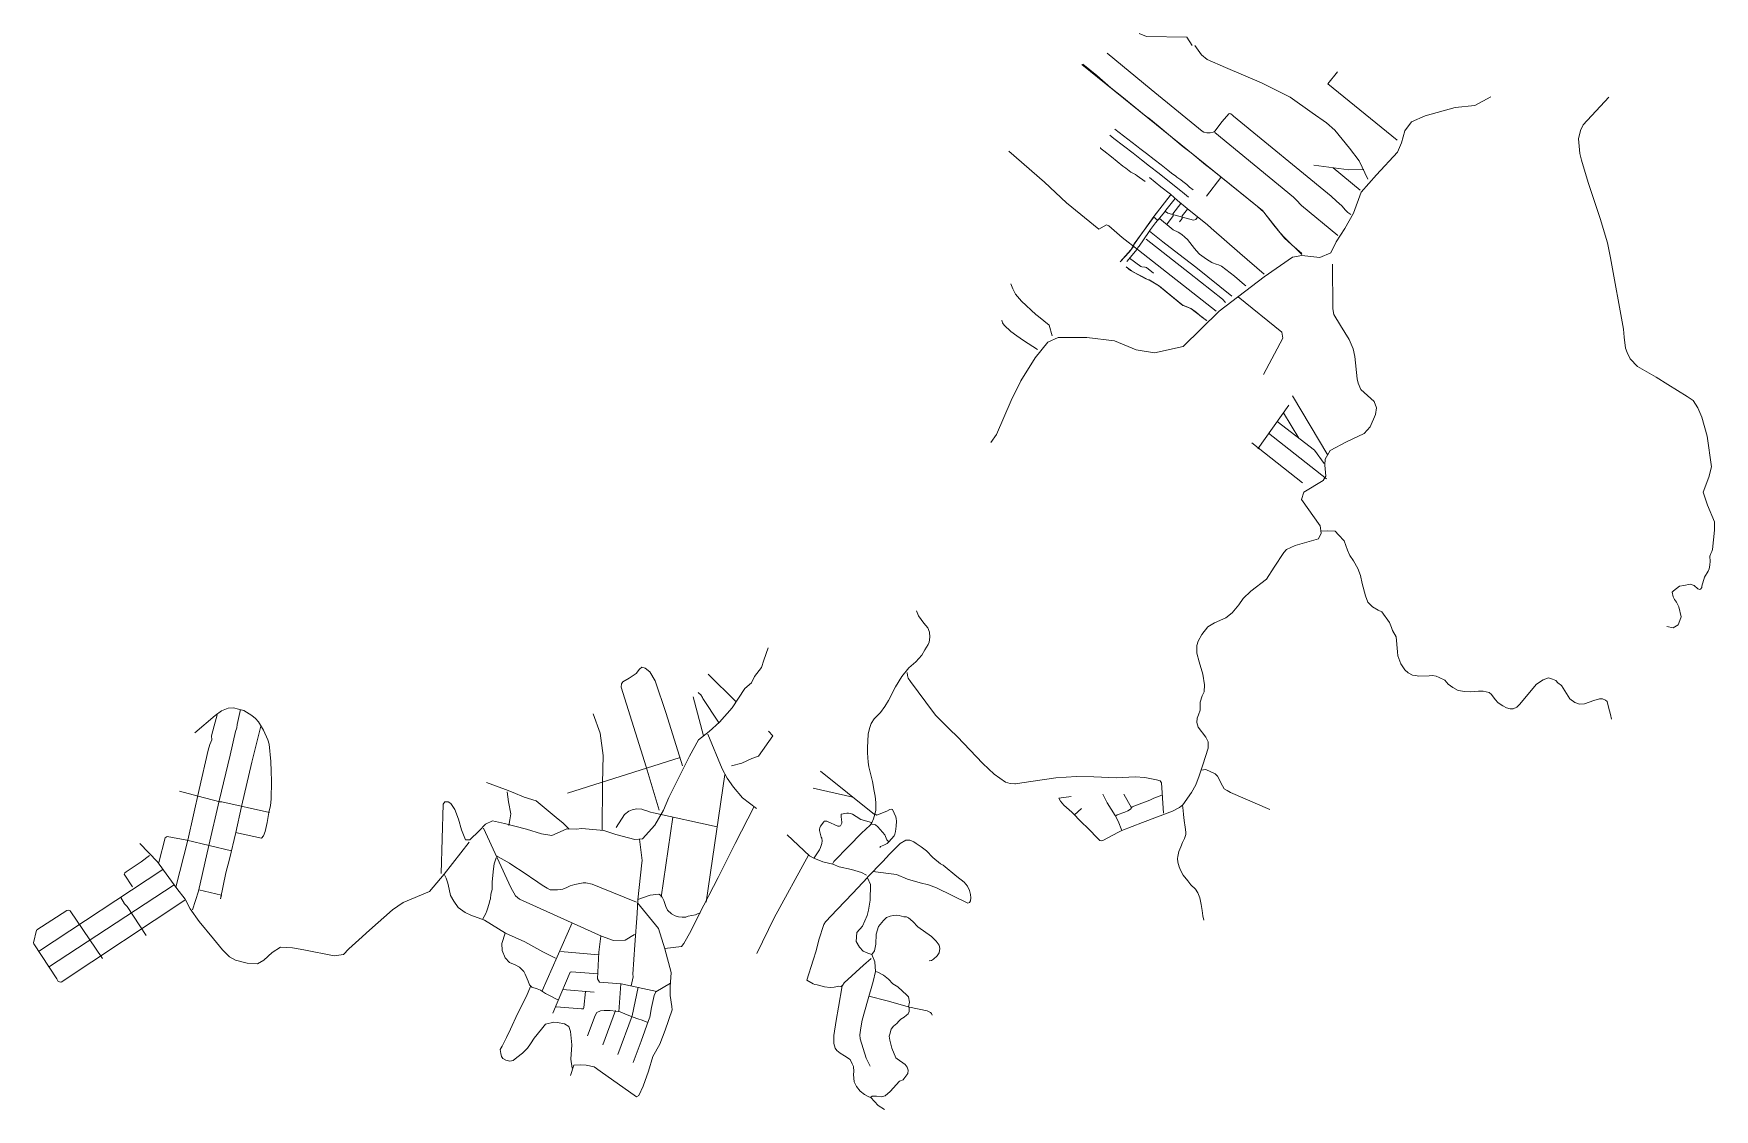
# Model space of a CAD drawing. Header units: metres. Extents: x 335238 to 340737, y 7369216 to 7372735.
import ezdxf

# ---------------------------------------------------------------- set-up
doc = ezdxf.new("R2010")
doc.units = ezdxf.units.M
doc.layers.add('SINALIZAÇÃO SEMAFÓRICO EX', color=253, linetype='Continuous', lineweight=9, true_color=0xadadad)

msp = doc.modelspace()

# ---------------------------------------------------------------- linework, layer by layer
at = {"layer": 'SINALIZAÇÃO SEMAFÓRICO EX', "color": 81, "linetype": 'Continuous', "true_color": 0x9fff7f}
for points in [[(339028.4, 7372696.2), (339011.5, 7372722.9), (338879.1, 7372724.8), (338854.9, 7372734.7)], [(339037.1, 7372695.6), (339059.3, 7372665.3), (339077.4, 7372649.6), (339137.4, 7372623.4), (339255.2, 7372573.8), (339349.6, 7372527.2), (339421.4, 7372475.4), (339468, 7372442.7), (339495.7, 7372418.8), (339543.7, 7372359.8), (339574.5, 7372318.9), (339603.6, 7372258.8)], [(340005.9, 7372528.4), (339953.6, 7372499.3), (339888.7, 7372492.6), (339790.6, 7372466.1), (339746.1, 7372445.8), (339724.4, 7372416.4), (339713.1, 7372377.7), (339700.8, 7372346.4), (339631.7, 7372272.3), (339581.3, 7372216.2), (339556.5, 7372147.4), (339528.1, 7372097.4), (339499.7, 7372053.2), (339482.2, 7372017.9), (339446.7, 7372001.8), (339387.8, 7372008.5), (339357.2, 7372003.7), (339264.5, 7371939.1), (339116.6, 7371826.4), (338998.7, 7371711.6), (338905.3, 7371690.5), (338845.6, 7371700.2), (338774.3, 7371729.5), (338683.8, 7371741.1), (338589.6, 7371740.2), (338556.3, 7371725.6), (338514.3, 7371673.7), (338468.1, 7371599.1), (338436.5, 7371534.7), (338388, 7371423.8), (338369.9, 7371396.6)], [(339426.6, 7372304.4), (339540.5, 7372289.1), (339590.1, 7372290.2)], [(339490.3, 7372295.3), (339578.1, 7372222.4)], [(338570.8, 7371746.3), (338560.3, 7371781.2), (338526.1, 7371808.9), (338516.6, 7371816), (338469.5, 7371859.1), (338450.7, 7371882.8), (338441.4, 7371899.8), (338435.3, 7371916.5)], [(339179.4, 7371874), (339321.4, 7371758.5), (339325.6, 7371738), (339261.8, 7371619.5)], [(338522, 7371701.2), (338476.5, 7371730.7), (338454.9, 7371746), (338435.5, 7371760), (338412.8, 7371780.8), (338407.7, 7371788.5), (338406.1, 7371797.6)], [(339242.8, 7371376.8), (339345.1, 7371518.7)], [(339356.7, 7371550.3), (339472.1, 7371355.3)], [(339307, 7371465.8), (339428.8, 7371371.9), (339460.3, 7371328.7)], [(339327.3, 7371493.7), (339377.7, 7371411.2)], [(339224.2, 7371395.6), (339389.1, 7371265)], [(339278.1, 7371428), (339468.1, 7371278.4)], [(339449.4, 7371107.5), (339470.7, 7371107.6), (339495.8, 7371106.8), (339507.6, 7371095.3), (339525.8, 7371075), (339536.5, 7371045), (339544.4, 7371027.5), (339556.8, 7371009.6), (339570.9, 7370984.4), (339579.5, 7370961.6), (339585.2, 7370935.6), (339595.7, 7370895.9), (339603.2, 7370874.5), (339618.7, 7370860), (339637.3, 7370849.1), (339649.1, 7370843.6), (339673.6, 7370808), (339681, 7370792.1), (339683.9, 7370782.1), (339695.4, 7370760.9), (339699.8, 7370712.4), (339701.9, 7370698.9), (339710.7, 7370673), (339724.1, 7370653.3), (339734.9, 7370643.4), (339749, 7370636.1), (339759.4, 7370634.7), (339770.5, 7370632.8), (339804.3, 7370633.9), (339814.5, 7370635.2), (339826.7, 7370632.8), (339836.2, 7370628.7), (339855.7, 7370619.2), (339865.7, 7370606.6), (339881.2, 7370595.3), (339899, 7370585.8), (339920.1, 7370582.2), (339938.8, 7370581.1), (339951.6, 7370582.4), (339965.5, 7370583.2), (339980.7, 7370584), (339999.9, 7370579.3), (340008.4, 7370572.3), (340019.6, 7370556.2), (340030, 7370545.7), (340045.2, 7370535.6), (340057.1, 7370529.2), (340068.8, 7370525.9), (340078.5, 7370526.1), (340091, 7370530.9), (340099.2, 7370539.8), (340155.3, 7370606.6), (340176.8, 7370621), (340194.9, 7370627.8), (340207.4, 7370623), (340218.5, 7370618.9), (340225.3, 7370611.3), (340236.7, 7370602.4), (340264, 7370558.7), (340280.1, 7370546.6), (340295.3, 7370541.4), (340312.4, 7370542.2), (340327.5, 7370547.2), (340343, 7370552.9), (340361.5, 7370558.7), (340371.5, 7370558.4), (340380.9, 7370554.7), (340386.4, 7370549.7), (340390.4, 7370531.7), (340397.1, 7370506.8), (340400, 7370491.7)], [(338126.5, 7370846.7), (338132.7, 7370830.3), (338149.9, 7370806.3), (338163.7, 7370790.4), (338168.5, 7370776.4), (338170.5, 7370760.7), (338168, 7370744.2), (338164.4, 7370736.6), (338154, 7370719.2), (338143.4, 7370701.6), (338124, 7370679.4), (338101.5, 7370659.5), (338078.3, 7370631.9), (338057.5, 7370597.6), (338034.5, 7370553.1), (338022.9, 7370533), (338008.4, 7370513.9), (337987.4, 7370492.7), (337977.9, 7370478.3), (337973.1, 7370461.6), (337968.7, 7370443.3), (337965.6, 7370398.3), (337965.6, 7370382.2), (337968.8, 7370351.5), (337970.2, 7370335.6), (337982.5, 7370287.7), (337988.1, 7370257), (337991.5, 7370240.3), (337993.9, 7370219), (337993.9, 7370192.9), (337985.9, 7370165.9), (337979.9, 7370153), (337975, 7370145.3), (337946.3, 7370118.7), (337905.1, 7370076.6), (337855.8, 7370026.8), (337852.6, 7370020)], [(337361.1, 7370339.9), (337306.9, 7370510.7), (337271.7, 7370617.1), (337254, 7370647.1), (337238.9, 7370659.2), (337228, 7370662.4), (337219.9, 7370655.5), (337209.4, 7370641.8), (337186.6, 7370626.7), (337165.7, 7370614.1), (337161.1, 7370607.8), (337160.4, 7370596.5), (337242.2, 7370336.4)], [(337444.3, 7370639.2), (337535.7, 7370549.5)], [(338448.6, 7370280.4), (338432.6, 7370282), (338418.1, 7370286.3), (338380.7, 7370312.3), (338343.3, 7370346.6), (338259.1, 7370434.9), (338236, 7370457.9), (338189.7, 7370504.3), (338182, 7370513.4), (338106.3, 7370614.8), (338099.4, 7370626.3), (338096.6, 7370635.1), (338095.9, 7370644.4)], [(337412.5, 7370579.7), (337414.5, 7370576.8), (337420.8, 7370571.5), (337425.9, 7370563.4), (337427.3, 7370559.2), (337478.1, 7370481.7)], [(335757.6, 7369868.4), (335776.7, 7369929.8), (335810.6, 7370078.6), (335845.1, 7370224.6), (335880.8, 7370373.8), (335898.3, 7370451.9), (335902.5, 7370463.9), (335903.1, 7370474.7), (335914.5, 7370523.2)], [(335765.3, 7370447), (335831.2, 7370504.1), (335852.2, 7370519.6), (335874, 7370528.4), (335891.6, 7370529.5), (335908, 7370525), (335925.3, 7370520.9), (335951.8, 7370504.2), (335964.1, 7370494.1), (335973.3, 7370483.6), (335989.8, 7370456.1), (336003.5, 7370424.8), (336008.4, 7370410.4), (336013.7, 7370353.6), (336014.9, 7370321.7), (336016.3, 7370289.3), (336014.7, 7370230.2), (336012.9, 7370209.8), (336007.7, 7370186.6), (336001.3, 7370153.8), (335995.2, 7370125), (335989.8, 7370109.9), (335983.5, 7370103.2), (335898.7, 7370121.8)], [(337396, 7370565.6), (337429, 7370437.2)], [(335702.9, 7369942.4), (335742.2, 7370096), (335779.4, 7370261.8), (335808.6, 7370390.2), (335814, 7370409.1), (335820.5, 7370423.9), (335820, 7370437.8), (335828.6, 7370470.4), (335837.7, 7370506.1)], [(335981.1, 7370469.6), (335952.1, 7370351.7), (335917.4, 7370206.4), (335898.9, 7370121.6), (335878.8, 7370034.2), (335866.7, 7369989.3), (335849.5, 7369904.5), (335851.9, 7369915.9), (335777.8, 7369933.4)], [(337097.9, 7370127.5), (337098.9, 7370283.2), (337100.9, 7370373.5), (337090.9, 7370446.5), (337068.4, 7370509.9)], [(337443.6, 7370442.9), (337490.8, 7370329.4), (337506.4, 7370299.2), (337527.2, 7370269.6), (337556.9, 7370235.2), (337602.8, 7370200.1)], [(337521.5, 7370339.6), (337555.3, 7370348.3), (337588, 7370363.2), (337609.9, 7370370.6), (337656.3, 7370437.7), (337642.5, 7370453)], [(336984.8, 7370249.8), (337352.9, 7370367)], [(337242.3, 7370336.6), (337284.5, 7370194.7)], [(337499.5, 7370310.5), (337438.2, 7369893.3)], [(337989.2, 7370179.7), (337812.1, 7370322.1)], [(339057.6, 7370324.8), (339072.6, 7370327.1), (339104.1, 7370312.8), (339111.7, 7370305.8), (339128.2, 7370273.7), (339133.2, 7370263.9), (339142.7, 7370258.4), (339153.5, 7370252.5), (339282.3, 7370196.2)], [(335714.8, 7370256.8), (335776.3, 7370240.3), (335846.7, 7370222), (335853.7, 7370222), (336009.2, 7370186.8)], [(337918.5, 7370237.4), (337787.8, 7370266)], [(337143.6, 7370138), (337171.1, 7370180), (337184.8, 7370191.4), (337196.4, 7370195.5), (337211.2, 7370198.9), (337227.5, 7370197.3), (337236.5, 7370194.1), (337246.8, 7370191.4), (337256.2, 7370187.9), (337265.6, 7370185.9), (337474.7, 7370139.3)], [(337302.5, 7369741.9), (337357.9, 7369748.4), (337365.2, 7369758.7), (337388.5, 7369799), (337415.8, 7369853.7), (337477.3, 7369974.6), (337532.9, 7370085.4), (337595.1, 7370206)], [(337979.7, 7370154.4), (337944.7, 7370163.4), (337929.4, 7370173.8), (337916.8, 7370181.2), (337910.4, 7370183.6), (337904.1, 7370184.4), (337898.3, 7370184.5), (337879.8, 7370181.2), (337879.7, 7370172.9), (337882.5, 7370155.3), (337882.2, 7370152.1), (337881.4, 7370149.2), (337878, 7370143.2), (337874.5, 7370141.5), (337868.8, 7370142.3), (337835.1, 7370157.5), (337832.5, 7370158.4), (337828.9, 7370158.9), (337826.8, 7370158.9), (337824.7, 7370158.2), (337822.7, 7370156.3), (337811.9, 7370141.7), (337810.1, 7370137.1), (337809.4, 7370132.3), (337809.2, 7370127.8), (337809.6, 7370123.1), (337815, 7370106.1), (337816.4, 7370102.3), (337817.5, 7370094.4), (337816.2, 7370085), (337812.6, 7370071.9), (337809.5, 7370065), (337791.8, 7370038.7)], [(337991.6, 7370181.6), (337996.1, 7370178.2), (337999.1, 7370178.6), (338029.1, 7370191.3), (338039.3, 7370196), (338045.9, 7370197.9), (338048.3, 7370196.5), (338058.9, 7370172.2), (338060.1, 7370166.9), (338060.7, 7370157.9), (338060, 7370142.3), (338058.1, 7370124.8), (338055.1, 7370115.4), (338053, 7370110.8), (338035.9, 7370090.3), (338029.3, 7370097.1), (338026.7, 7370102.7), (338022.8, 7370113.5), (337999.4, 7370139.7), (337992.2, 7370146.4), (337989.3, 7370147.6), (337976.6, 7370148.4)], [(339067, 7369834.2), (339063.8, 7369849), (339060.9, 7369866.3), (339058.4, 7369885.6), (339053.5, 7369907.1), (339046.9, 7369924), (339039.4, 7369935.5), (339024.6, 7369950), (339014, 7369963.6), (338998.7, 7369982), (338989.9, 7369998.1), (338985.5, 7370009.1), (338981.3, 7370023.8), (338980.9, 7370036.3), (338981.2, 7370043.1), (338985.2, 7370059.2), (338991.2, 7370074.7), (338996.5, 7370088.1), (339003.3, 7370102.2), (339007.8, 7370114.5), (339007.8, 7370122), (339005.4, 7370139), (339002.5, 7370161), (338999.8, 7370180.5), (338999, 7370192.8), (338996.5, 7370210.7)], [(336709.7, 7370135.3), (336799.1, 7369941.7), (336814.7, 7369913.9), (336827.3, 7369903.2), (337096.2, 7369781.7), (337135.4, 7369768.4), (337173, 7369768.7), (337204, 7369787.2)], [(337329.6, 7370171), (337291, 7369910)], [(335647.5, 7370023.6), (335667.9, 7370103.7), (335674.7, 7370108.6), (335738.9, 7370096), (335884.8, 7370061.3)], [(337219.6, 7370099.7), (337228.3, 7370029.2), (337228, 7370022.6), (337214.1, 7369900.8), (337212.2, 7369855.8), (337204.4, 7369753.7), (337198.7, 7369658.4), (337199.8, 7369649.1), (337193.1, 7369619.8)], [(337703.4, 7370113.3), (337776.6, 7370045.3), (337790.3, 7370037.8), (337819.5, 7370024.8), (337853.1, 7370017.5), (337873.5, 7370009.4), (337914.2, 7370000), (337946.5, 7369990.1), (337962.8, 7369981.2)], [(337965.7, 7369975.6), (338016.3, 7370025.9), (338038.6, 7370050.8), (338072.9, 7370085.7), (338091.5, 7370096.4), (338104.9, 7370096.1), (338117.6, 7370091.2), (338125.4, 7370084.8), (338141.5, 7370074), (338159.1, 7370061.8), (338179.5, 7370039.2), (338204.6, 7370019.2), (338213.9, 7370014.9), (338258.6, 7369976.9), (338282.3, 7369959.3), (338293.3, 7369946.1), (338299.7, 7369931.8), (338303.1, 7369918), (338304.3, 7369907.6), (338302.6, 7369898.2), (338299.9, 7369892.2), (338294.6, 7369890), (338192.4, 7369940.7), (338165.2, 7369950.2), (338138.6, 7369956.8), (338096.7, 7369968.2), (338060.7, 7369984), (337984, 7369993.2)], [(338035.7, 7370090.4), (338030, 7370085.5), (338020, 7370079.9), (338008.8, 7370075.8), (338006.3, 7370072.4)], [(337604.2, 7369725.4), (337660.6, 7369842.5), (337773.1, 7370047.3)], [(335660.5, 7370000), (335253.2, 7369731.8)], [(337977.6, 7369709.2), (337953.4, 7369687.3), (337890.2, 7369629.2), (337884.4, 7369620.8), (337878.5, 7369618), (337872.7, 7369618.4), (337856.9, 7369615.4), (337843.4, 7369614.1), (337825, 7369616.6), (337801.2, 7369623.3), (337793.7, 7369624.3), (337787.9, 7369626.1), (337767.7, 7369638.6), (337788.4, 7369703.6), (337797.6, 7369734), (337806.6, 7369770.4), (337823.5, 7369819.9), (337828.6, 7369829.3), (337867.1, 7369869.9), (337917.7, 7369923.2), (337966.1, 7369973.7)], [(337965.7, 7369972.6), (337976.2, 7369951.7), (337974.7, 7369900.2), (337969.7, 7369866.7), (337965.2, 7369850.2), (337949.7, 7369815.2), (337931.6, 7369793.7), (337928.6, 7369765.2), (337940.3, 7369745.9), (337952.2, 7369732.7), (337967.6, 7369726.3), (337980.3, 7369722.1), (337988.9, 7369734), (337993.6, 7369756.5), (337994.1, 7369789.2), (338002.4, 7369813.4), (338018.2, 7369833.6), (338028.8, 7369843.1), (338040.1, 7369848), (338050.6, 7369849.8), (338061.1, 7369850.6), (338069.9, 7369849.5), (338084.6, 7369845.8), (338093.4, 7369845.1), (338099.9, 7369842.3), (338114.7, 7369830.2), (338131.1, 7369813.2), (338175.3, 7369781.2), (338191.2, 7369766.1), (338201, 7369752.8), (338203, 7369741.5), (338200.2, 7369727.5), (338194.3, 7369718.2), (338181.8, 7369707.2), (338175.8, 7369702.7), (338167.5, 7369701.5)], [(335697.4, 7369950.6), (335286.7, 7369680.7)], [(335523.4, 7369908.4), (335535.3, 7369888), (335543.2, 7369879.4), (335605.4, 7369784.8)], [(337214.7, 7369902.2), (337254.6, 7369916.3), (337283.3, 7369920.1), (337292, 7369914), (337299.5, 7369898.8), (337306.1, 7369878.9), (337312, 7369867.1), (337324.3, 7369855.1), (337336.7, 7369848.4), (337347.9, 7369845), (337359.9, 7369844), (337371.3, 7369844.8), (337379.8, 7369847.9), (337402.9, 7369852), (337412.5, 7369856), (337419.4, 7369858)], [(335463.4, 7369708.6), (335357.5, 7369865), (335351, 7369867.1), (335345.9, 7369865.8), (335248.1, 7369802.4)], [(335732.6, 7369900), (335327.4, 7369632.2)], [(337213.8, 7369891.1), (337282.1, 7369807.6), (337303.1, 7369740.5), (337324.1, 7369662.9), (337320, 7369616.6), (337320.2, 7369587.7), (337325.8, 7369551.6), (337327.5, 7369541.1), (337303.6, 7369474.3), (337286.3, 7369428.8), (337263.4, 7369389), (337249.1, 7369340.2), (337231.9, 7369291.2), (337218.4, 7369261.2), (337210.4, 7369256.4), (337091.5, 7369340.7), (337071.4, 7369354.8), (337045.8, 7369360.3), (337025.9, 7369360.9), (337005, 7369360.1), (336994.1, 7369326.7)], [(335247.2, 7369802.1), (335237.6, 7369760.9), (335238.6, 7369757.2), (335313.3, 7369642.2), (335318.4, 7369633.9), (335327, 7369632)], [(336999.8, 7369826.2), (336901.1, 7369603.1)], [(336780.2, 7369791.6), (336769.6, 7369758.5), (336770.2, 7369735.8), (336780.1, 7369710.8), (336794.5, 7369695.8), (336813.1, 7369688.2), (336826.9, 7369681), (336841.9, 7369666.6), (336846, 7369657.6), (336856, 7369635.2), (336860.3, 7369623.1), (336867.7, 7369615), (336884.8, 7369610.3), (336896, 7369605.5), (336912.2, 7369595), (336923.9, 7369588.9), (336955.1, 7369573.2)], [(337276.4, 7369601.2), (337159.9, 7369626.1), (337089.4, 7369632.1), (337082.8, 7369642.2), (337087.5, 7369729.7), (337094, 7369782)], [(337086, 7369720.6), (336961.5, 7369731.7)], [(337979.9, 7369721.9), (337989.9, 7369698), (337992, 7369666.6), (337985.1, 7369633.5), (337966.6, 7369569.7), (337948.3, 7369507.9), (337944, 7369482.3), (337941.5, 7369458.9), (337941.9, 7369446.2), (337961.2, 7369383.1), (337974.8, 7369357.3)], [(336936.8, 7369530), (336951.2, 7369563.6), (336992.8, 7369664.4), (336997.5, 7369665.7), (337084.4, 7369659.2)], [(337992.1, 7369666.5), (337999.9, 7369664.7), (338018.1, 7369655.1), (338034.8, 7369642), (338049.5, 7369626.5), (338065.5, 7369616.1), (338081, 7369602.1), (338093.5, 7369590.3), (338099.9, 7369583.4), (338103.7, 7369566.8), (338100.6, 7369550.5)], [(337000, 7369350), (336995.7, 7369379.6), (336998.5, 7369426.7), (336993.9, 7369470.8), (336988.7, 7369486.3), (336974.7, 7369495.9), (336951.5, 7369499.8), (336939.8, 7369500.9), (336912.7, 7369494.1), (336899, 7369478.3), (336875.3, 7369448.5), (336863.7, 7369429.6), (336853.2, 7369416), (336836.8, 7369399.7), (336818.3, 7369384.8), (336806.3, 7369375.8), (336796.2, 7369372.9), (336782.5, 7369377), (336773.1, 7369381.5), (336768.2, 7369388.9), (336766.2, 7369397.8), (336764.7, 7369411), (336770.4, 7369422.7), (336784.6, 7369450.2), (336797.9, 7369477.9), (336821.2, 7369527.6), (336849.3, 7369583.2), (336864.4, 7369619.7)], [(337043.1, 7369600.9), (337037.9, 7369548.5), (337036.8, 7369544.9), (337030.6, 7369544.1), (336947.2, 7369551.5)], [(337071.3, 7369599.3), (336968.5, 7369608)], [(337216, 7369615.8), (337195.6, 7369522), (337149.3, 7369395.2)], [(337159.2, 7369626.4), (337152.3, 7369534.4)], [(337321.1, 7369628.5), (337273.1, 7369600.4), (337268.6, 7369588), (337259.5, 7369548.9), (337253.9, 7369517.4), (337249.9, 7369506.1), (337225.7, 7369438.4), (337199.4, 7369368.4)], [(337883.1, 7369619.5), (337871.2, 7369549.4), (337863.6, 7369506.7), (337855.9, 7369457), (337856, 7369430.9), (337860.7, 7369415.5), (337866, 7369408.4), (337877, 7369399.9), (337890.8, 7369390.5), (337909.4, 7369378.7), (337916.4, 7369364.3), (337920.2, 7369355.7), (337921.5, 7369339), (337920.6, 7369329.7), (337922.7, 7369305.9), (337929.6, 7369290.4), (337942.4, 7369274.8), (337956.8, 7369264), (337970, 7369256.8), (337977, 7369254.7), (338001.5, 7369228.2), (338022.1, 7369215.5)], [(337970.6, 7369586.3), (338030.4, 7369570.7), (338103.1, 7369549.8), (338161, 7369537.7), (338172, 7369532.3), (338175.3, 7369529.4), (338177.2, 7369523.2)], [(337050.1, 7369455.7), (337075.4, 7369522.3), (337080, 7369532), (337092, 7369537.5), (337104, 7369539.5), (337124.5, 7369539.5), (337142.6, 7369536.6), (337156.4, 7369534.1), (337180, 7369525.2), (337199.7, 7369517.7), (337214.2, 7369511.7), (337228.9, 7369507.6), (337247, 7369499.9)], [(337100.2, 7369426.4), (337141.9, 7369539.2)], [(338102.8, 7369549.4), (338102.7, 7369542), (338102.5, 7369535.2), (338098.9, 7369528.6), (338094, 7369524.1), (338086.1, 7369517.4), (338075.2, 7369510.7), (338069.1, 7369504.5), (338061.6, 7369496.8), (338050.9, 7369488), (338043.9, 7369477.8), (338038.9, 7369461.8), (338037.3, 7369455.3), (338039.5, 7369441.6), (338045.5, 7369416), (338058.7, 7369384.6), (338062.9, 7369380.4), (338089.5, 7369362.3), (338095.7, 7369353.5), (338098.8, 7369343.9), (338098.4, 7369333.1), (338085.5, 7369316), (338083.3, 7369312.1), (338070.4, 7369307.3), (338040.4, 7369274.5), (338023.6, 7369259.8), (338011.8, 7369256.8), (337995.7, 7369258.4), (337981.7, 7369258.4), (337976.7, 7369255.6)]]:
    msp.add_lwpolyline(points, dxfattribs=at)
at = {"layer": 'SINALIZAÇÃO SEMAFÓRICO EX', "color": 81, "true_color": 0x9fff7f}
for points in [[(338750.8, 7372671), (338894.2, 7372551.5), (339061.1, 7372416), (339066.6, 7372412.6), (339076.7, 7372410.2), (339087.1, 7372410.1), (339097.4, 7372411.8), (339100.7, 7372413.4), (339102.3, 7372415.3)], [(338670.4, 7372634.3), (338716, 7372597.5), (338762.8, 7372557.2), (338798.4, 7372529.4), (338840.8, 7372494), (338871.6, 7372469.4), (338892.6, 7372453.7), (338924, 7372428.1), (338998.9, 7372364.8), (339025, 7372344.2), (339072.5, 7372304.9), (339095, 7372288.1), (339241.8, 7372169.1), (339263.1, 7372150.4), (339295.4, 7372107.9), (339330.9, 7372065.6), (339354.3, 7372043.9), (339386.8, 7372015.9)], [(339699.3, 7372386.4), (339472.3, 7372570.6), (339503.8, 7372609.4)], [(340581.8, 7370794.7), (340602.5, 7370790.9), (340618.2, 7370800.2), (340627.7, 7370824), (340628.7, 7370826.4), (340620.7, 7370859.1), (340613.1, 7370874.4), (340606.8, 7370883.6), (340602.1, 7370892.2), (340599.2, 7370907.3), (340600.4, 7370909.1), (340603.8, 7370911.7), (340623.3, 7370926.7), (340637.6, 7370929.5), (340657.6, 7370933.2), (340670.5, 7370929.8), (340682.6, 7370918.9), (340689.6, 7370916.2), (340693.3, 7370918.9), (340695.6, 7370922.4), (340696.4, 7370927.5), (340705, 7370956.6), (340716.7, 7370975.9), (340720.6, 7370983.6), (340721.2, 7370989.2), (340722.3, 7370996.6), (340722.9, 7371008.1), (340721.9, 7371025.2), (340725.9, 7371033.9), (340729.3, 7371041), (340730.8, 7371047.5), (340737.1, 7371110.2), (340737.1, 7371137.8), (340715, 7371192.1), (340700.5, 7371234.9), (340718.7, 7371284.1), (340727.5, 7371317.7), (340713.9, 7371417.5), (340696.4, 7371479.8), (340683.5, 7371510.3), (340668, 7371534.1), (340648.2, 7371547.7), (340585.1, 7371586.5), (340547.2, 7371610.9), (340486.1, 7371645.3), (340461.4, 7371671.2), (340452.1, 7371691), (340446.7, 7371705.8), (340441.6, 7371741.5), (340439.9, 7371767.4), (340397.3, 7372001.4), (340387.1, 7372050.7), (340363.7, 7372129.5), (340323.9, 7372247.3), (340302.6, 7372320.7), (340296.4, 7372342.9), (340292.1, 7372390.4), (340299.6, 7372417.6), (340307.5, 7372436.3), (340391.7, 7372527.1)], [(339102.4, 7372415.3), (339126.5, 7372447.6), (339148.5, 7372472.6), (339151.3, 7372473.5), (339154.7, 7372472.6), (339160, 7372467.6), (339163.5, 7372464.3), (339483, 7372202.5), (339500.3, 7372186.6), (339518.3, 7372171.3), (339525, 7372163.5), (339529, 7372157.9), (339538.2, 7372149.4), (339547.8, 7372142.6)], [(339016.6, 7372199.6), (338996.9, 7372216), (338991.7, 7372220), (338943.6, 7372258.3), (338920, 7372277.3), (338889.3, 7372300.9), (338862.4, 7372322.1), (338834.9, 7372343.1), (338772.4, 7372391.2), (338758.8, 7372402.5)], [(339031.7, 7372223.6), (339019.7, 7372232.8), (339010.5, 7372240.7), (338998.1, 7372250.8), (338991.1, 7372256.1), (338978.4, 7372265), (338974.6, 7372268), (338960.5, 7372278.4), (338949, 7372288.3), (338926.8, 7372305.2), (338904.3, 7372323), (338879.3, 7372342.1), (338857.6, 7372358.5), (338846.8, 7372367.2), (338832.1, 7372378.8), (338775.7, 7372422.5)], [(339504.7, 7372074.6), (339386.6, 7372172.7), (339369.2, 7372191.1), (339360.2, 7372199.8), (339103.1, 7372411.1)], [(339107.2, 7371826.3), (338853.1, 7372025.9), (338799.4, 7372068), (338755.4, 7372105.7), (338747.6, 7372108.7), (338723.1, 7372095), (338617.1, 7372181.3), (338545.3, 7372249.1), (338428.7, 7372350.3)], [(338874.4, 7372250.8), (338848.7, 7372270), (338842.9, 7372273.8), (338836.6, 7372277.5), (338827.4, 7372281.9), (338811.8, 7372294.3), (338801.9, 7372301.3), (338764.6, 7372331.9), (338739.5, 7372350.7), (338731.1, 7372357.8), (338729, 7372360.1), (338728.8, 7372362)], [(338888.7, 7372263.6), (338926.3, 7372233.8), (338957.5, 7372209), (338970, 7372198.2), (338980.2, 7372189), (339011.6, 7372162.1), (339051.6, 7372131.4), (339077.9, 7372110), (339090.9, 7372098.2), (339184.3, 7372016.1), (339264.3, 7371948.2)], [(339122.6, 7372263.8), (339075.2, 7372203.4)], [(338792.5, 7371988.3), (338822.1, 7372019.3), (338836.6, 7372038.8), (338839.1, 7372047.2), (338901.8, 7372133.1), (338903.9, 7372137.4), (338956.7, 7372205.4)], [(338847.3, 7372030.7), (338854.7, 7372039.1), (338885.3, 7372084), (338892.1, 7372093.6), (338898.5, 7372102.5), (338908.5, 7372115.7), (338922.5, 7372132.6), (338937.6, 7372150.9), (338942.2, 7372156.8), (338972.7, 7372194.8)], [(338991.4, 7372179.1), (338965.5, 7372145.4), (338966.2, 7372138.5), (338944.8, 7372109.1)], [(338902.2, 7372134.8), (338915.3, 7372123.9)], [(338921.4, 7372130.2), (338966.7, 7372092.6), (338982.9, 7372085.2), (338994.2, 7372078), (339004.5, 7372069.3), (339013.2, 7372060.9), (339021.2, 7372051.6), (339036, 7372031.6), (339049.9, 7372015.5), (339052.8, 7372012.8), (339075.3, 7371996.7), (339092.5, 7371986), (339094.9, 7371984.7), (339107.4, 7371980.8), (339114.8, 7371978.8), (339124.5, 7371974.3), (339166.4, 7371941.1), (339199.8, 7371913.3), (339203.5, 7371909.1)], [(338940.8, 7372153), (338949.3, 7372147), (339033.3, 7372124.6), (339040.6, 7372126.4), (339046, 7372134.2)], [(339013.1, 7372160.6), (338995.4, 7372138.5), (338995.7, 7372130.3), (338986.7, 7372118.6)], [(338877.7, 7372062.1), (339019.6, 7371951.4), (339127.7, 7371865.8), (339137.6, 7371855.6)], [(338888.7, 7372088.8), (338932.9, 7372053.2), (338984.8, 7372013), (339039.9, 7371970.3), (339158.2, 7371875.9)], [(338814.4, 7371988.8), (338848.5, 7372030)], [(338823.5, 7372000.3), (338860.8, 7371973.4), (338863.4, 7371971.8), (338873.2, 7371971.1), (338874.8, 7371971), (338879.3, 7371969.6), (338901.5, 7371951.1)], [(339076.3, 7371796.6), (339060, 7371807.5), (339042.2, 7371822.2), (339026.4, 7371834.6), (339013.7, 7371839.6), (339003.5, 7371844.3), (338998.4, 7371845.8), (338925.1, 7371905.1), (338918.8, 7371910.2), (338887.5, 7371928.7), (338884.3, 7371929.1), (338866.5, 7371938.7), (338845.7, 7371949.5), (338829.5, 7371958.4), (338812.5, 7371971.8)], [(339487.4, 7371980.4), (339488.6, 7371834), (339492.1, 7371815.7), (339513.9, 7371780.2), (339542, 7371734), (339554.9, 7371703.2), (339561.1, 7371678.1), (339568.2, 7371605), (339571.3, 7371591.2), (339580.6, 7371570.7), (339624.2, 7371530.8), (339632.1, 7371510.5), (339628.5, 7371488.5), (339611.1, 7371448.2), (339591.6, 7371426.5), (339533.1, 7371399.1), (339480.5, 7371370.5), (339463.3, 7371342.2), (339462.7, 7371323.3), (339465.9, 7371287), (339457, 7371272.7), (339393.5, 7371234.4), (339386.7, 7371210.5), (339447.1, 7371124.8), (339450.9, 7371100.2), (339441.8, 7371082.3), (339365.5, 7371060.7), (339337.6, 7371047.4), (339328.6, 7371036.9), (339297.2, 7370989.5), (339271.9, 7370950.4), (339220.5, 7370911.3), (339195.3, 7370887.1), (339180.7, 7370865.8), (339159.5, 7370839.5), (339138.5, 7370823.4), (339101.6, 7370807.7), (339079.9, 7370794), (339060.5, 7370769.5), (339048.2, 7370747.1), (339043.8, 7370732.5), (339043.3, 7370708.1), (339051.7, 7370679.2), (339063, 7370639.3), (339069.1, 7370604), (339067.7, 7370581.6), (339061.2, 7370568.3), (339054.2, 7370547.9), (339054.1, 7370521.1), (339049.5, 7370506.7), (339045.1, 7370495.1), (339043.7, 7370480.8), (339047.9, 7370465.9), (339073, 7370433.7), (339081.1, 7370418.2), (339080.6, 7370396.8), (339063.6, 7370343.1), (339051.5, 7370306.4), (339040.8, 7370277.4), (339026.2, 7370252.1), (338997.6, 7370212.2)], [(336571.3, 7369987.3), (336578, 7370213.6), (336583.4, 7370222.1), (336594.1, 7370222.1), (336602.2, 7370216.5), (336615.3, 7370196.4), (336627.4, 7370164.5), (336637.2, 7370130.1), (336650.9, 7370097), (336665.4, 7370097), (336695.7, 7370126.9), (336716.3, 7370148.4), (336738.8, 7370159.2), (336777.9, 7370150.2), (336850.1, 7370132.1), (336899.7, 7370116.6), (336933.1, 7370111.3), (336960.4, 7370123.1), (336981.8, 7370132.9), (337013.2, 7370132.5), (337031.3, 7370134.9), (337103.3, 7370127.4), (337142.9, 7370114.4), (337204.3, 7370098.8), (337230.3, 7370100.8), (337270.4, 7370145.5), (337298.6, 7370194), (337316.1, 7370235.8), (337384, 7370371.5), (337413.4, 7370424.6), (337448.4, 7370452.2), (337482.3, 7370482.1), (337523.5, 7370529), (337564.8, 7370592.9), (337586.3, 7370610.4), (337595.9, 7370631.3), (337619.3, 7370660.9), (337626.5, 7370685), (337641.5, 7370724.9)], [(338935.1, 7370184.2), (338928.2, 7370283.8), (338923.3, 7370290.2), (338911.4, 7370294.1), (338873.1, 7370301.5), (338841.5, 7370303.5), (338780.4, 7370300.5), (338706.8, 7370303), (338650.5, 7370304.9), (338581.8, 7370300.3), (338500.3, 7370287.8), (338456.4, 7370281.1), (338450, 7370280.2), (338448.7, 7370280.4)], [(336990.1, 7370132.6), (336968.8, 7370152.5), (336953.5, 7370165.1), (336881.7, 7370224.4), (336842.4, 7370236.9), (336806.9, 7370251.8), (336781.8, 7370262), (336740.2, 7370277.7), (336719.8, 7370285)], [(336792, 7370144.2), (336795.7, 7370163.2), (336798.9, 7370182.7), (336791.9, 7370221.3), (336787.1, 7370254.8)], [(338997.6, 7370212.2), (338986.5, 7370202.9), (338964.5, 7370191.1), (338866.3, 7370153.9), (338798.4, 7370127.5), (338787.3, 7370122.3), (338735.8, 7370095.5), (338731.4, 7370094.1), (338726.2, 7370095.6), (338723, 7370098.9), (338686.1, 7370136.6), (338667.2, 7370154.4), (338634.4, 7370187.7), (338608.8, 7370210.7), (338597.5, 7370223.6), (338591.7, 7370233.7), (338632.6, 7370239.1)], [(338735.8, 7370246.4), (338750.3, 7370218), (338776.6, 7370176.8), (338786.3, 7370158), (338798.2, 7370127.4)], [(338777.5, 7370175), (338783.4, 7370179.3), (338808.6, 7370187.8), (338818.2, 7370192.5), (338826.3, 7370197.3), (338829.8, 7370202.1), (338832.6, 7370205.2), (338845.8, 7370210.5), (338889.4, 7370226.7), (338902.8, 7370233.2), (338929.5, 7370243.2)], [(338804.6, 7370246.7), (338829.8, 7370202.1)], [(338665.8, 7370199.6), (338643.6, 7370179.1)], [(335585.1, 7370085.6), (335643.3, 7370025.4), (335662.2, 7369998.1), (335706.4, 7369938.5), (335733.3, 7369903.4), (335749.4, 7369872), (335778.8, 7369830), (335826.7, 7369773.8), (335856.1, 7369737.5), (335878.5, 7369715), (335898, 7369703.8), (335935.8, 7369694.1), (335970.6, 7369691.2), (335991.4, 7369703.2), (336018.1, 7369729.1), (336044.9, 7369746.3), (336084.3, 7369744), (336121.6, 7369737), (336221.3, 7369718), (336251.7, 7369722.2), (336269.3, 7369740.7), (336301.9, 7369770.6), (336336.5, 7369801.4), (336411.8, 7369868), (336446.7, 7369892.6), (336532.8, 7369927.8), (336580.4, 7369985.1), (336662.8, 7370089.4)], [(335616.5, 7370045.9), (335589.6, 7370025.1), (335540.2, 7369993), (335535.9, 7369989), (335534.4, 7369984.9), (335561.3, 7369944)], [(336751.6, 7370038.6), (336744.1, 7370018.9), (336742.3, 7370002.1), (336738.3, 7369959.6), (336738.3, 7369935.1), (336734, 7369919.9), (336732.2, 7369904), (336730.3, 7369898.3), (336727.7, 7369889.4), (336725.6, 7369882.8), (336723.4, 7369874.6), (336720.3, 7369865.3), (336717.6, 7369856.1), (336706.8, 7369836.2)], [(336750.3, 7370045.7), (336794.6, 7370021.5), (336809, 7370010.9), (336836.3, 7369993.5), (336887.4, 7369958.9), (336901.7, 7369949.5), (336917.9, 7369939.3), (336928.2, 7369933.5), (336940.1, 7369933.5), (336951.5, 7369933.5), (336969, 7369936.3), (336981.8, 7369941.1), (336993, 7369946.7), (337008.6, 7369950.7), (337036, 7369956.1), (337045, 7369956.1), (337065.3, 7369952.8), (337089, 7369942.7), (337209.9, 7369892.9)], [(336580.4, 7369985.1), (336588, 7369971.5), (336592.7, 7369955.7), (336597.5, 7369936.1), (336601.8, 7369915.5), (336613, 7369896.2), (336627.1, 7369876.2), (336649.9, 7369860), (336668.7, 7369851.3), (336713, 7369834.4), (336781.2, 7369792.2), (336844.7, 7369763.8), (336903.6, 7369730.7), (336945.1, 7369710.1)]]:
    msp.add_lwpolyline(points, dxfattribs=at)
at = {"layer": 'SINALIZAÇÃO SEMAFÓRICO EX', "linetype": 'Continuous'}
for points in [[(338667.8, 7372633.8), (339259, 7372155.6), (339316.1, 7372083.1), (339329.2, 7372068.6), (339387.5, 7372012)], [(338957.2, 7372206.4), (338903.3, 7372136.5), (338865.5, 7372084.1), (338836.9, 7372042.5), (338827.8, 7372027), (338792.4, 7371988.5)], [(338812.7, 7371971.7), (338826.6, 7371960.1), (338877, 7371932.8), (338888.3, 7371927.7), (338921.3, 7371908.2), (338946.6, 7371887.5), (338994.3, 7371848.7), (339004.2, 7371843.3), (339024, 7371835.9), (339075.3, 7371795.8)]]:
    msp.add_lwpolyline(points, dxfattribs=at)

doc.saveas('drawing.dxf')
